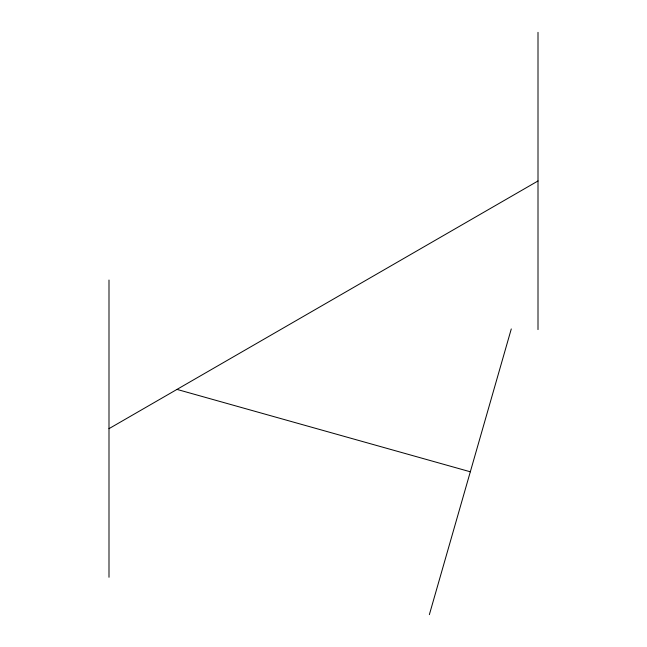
<?xml version="1.0" encoding="UTF-8"?>
<svg xmlns="http://www.w3.org/2000/svg" width="647" height="647" viewBox="0 0 647 647"><rect width="100%" height="100%" fill="white"/><g stroke="black" fill="none" stroke-linecap="round" stroke-linejoin="round"><path stroke-width="0.97" d="M429.357 614.65L511.284 328.935M108.995 428.662L538.005 180.966M176.979 389.405L470.32 471.792M538.005 32.35L538.005 329.582M108.995 280.046L108.995 577.27"/></g></svg>
